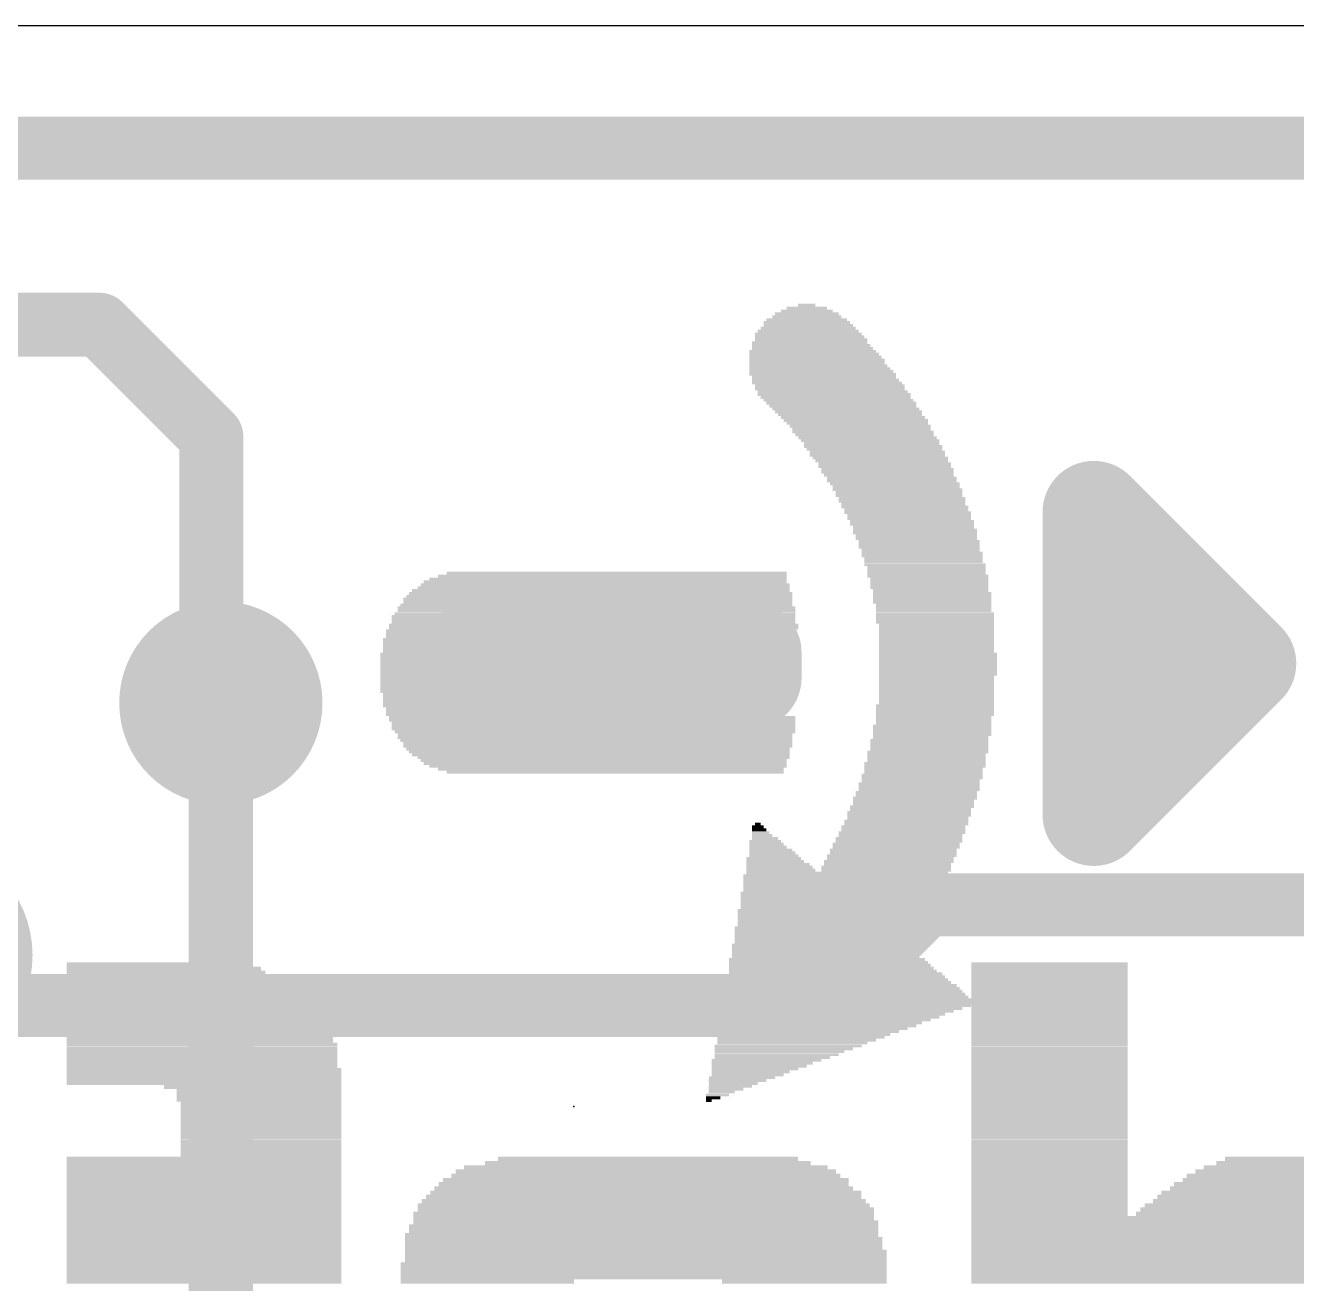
# Model space of a CAD drawing. Extents: x -19.1 to 19.1, y -11.7 to 11.4.
# Drawn here: x -2.24 to 2.8, y 6.44 to 11.43 of the extents above; entities that cross this region are included whole.
import ezdxf

# ---------------------------------------------------------------- set-up
doc = ezdxf.new("R2010")
doc.units = 0
for name, color, linetype in [('1', 12, 'CONTINUOUS'), ('16', 132, 'CONTINUOUS'), ('18', 110, 'CONTINUOUS'), ('20', 53, 'CONTINUOUS'), ('21', 40, 'CONTINUOUS'), ('22', 6, 'CONTINUOUS'), ('23', 53, 'CONTINUOUS')]:
    doc.layers.add(name, color=color, linetype=linetype)

# ---------------------------------------------------------------- blocks, each defined once
blk = doc.blocks.new('RECT')
blk.add_solid([(-0.5, -0.5), (0.5, -0.5), (-0.5, 0.5), (0.5, 0.5)])
blk = doc.blocks.new('ROUNDV')
at = {"const_width": 0.5}
blk.add_lwpolyline([(0, -0.25, 1), (0, 0.25, 1), (0, -0.25)], format="xyb", dxfattribs=at)

msp = doc.modelspace()

# ---------------------------------------------------------------- linework, layer by layer
at = {"layer": '1', "const_width": 0.254}
msp.add_lwpolyline([(-1.462, 8.743), (-1.462, 3.459)], dxfattribs=at)
at = {"layer": '1', "const_width": 0.127}
msp.add_lwpolyline([(-1.3985, 8.743, 1), (-1.5255, 8.743)], format="xyb", dxfattribs=at)
at = {"layer": '16'}
for points, const_width in [([(-13.462, 10.943), (13.538, 10.943)], 0.25), ([(-2.962, 10.243), (-1.943, 10.243)], 0.254), ([(-1.943, 10.243), (-1.5, 9.8)], 0.254), ([(-1.5, 9.8), (-1.5, 8.781)], 0.254), ([(-1.5, 8.781), (-1.462, 8.743)], 0.254), ([(1.338, 7.943), (0.938, 7.543)], 0.25), ([(11.638, 7.943), (1.338, 7.943)], 0.25), ([(0.938, 7.543), (-2.462, 7.543)], 0.25)]:
    msp.add_lwpolyline(points, dxfattribs=dict(at, const_width=const_width))
for points, const_width in [([(-1.8981, 10.2879, 1), (-1.9879, 10.1981)], 0.127), ([(-1.943, 10.1795, 1), (-1.943, 10.3065)], 0.127), ([(-1.4365, 9.8, 1), (-1.5635, 9.8)], 0.127), ([(-1.5449, 9.7551, 1), (-1.4551, 9.8449)], 0.127), ([(-1.4551, 8.8259, 1), (-1.5449, 8.7361)], 0.127), ([(-1.5635, 8.781, 1), (-1.4365, 8.781)], 0.127), ([(-1.5069, 8.6981, 1), (-1.4171, 8.7879)], 0.127), ([(1.338, 8.0055, 1), (1.338, 7.8805)], 0.125), ([(1.3822, 7.8988, 1), (1.2938, 7.9872)], 0.125), ([(0.938, 7.4805, 1), (0.938, 7.6055)], 0.125), ([(0.8938, 7.5872, 1), (0.9822, 7.4988)], 0.125)]:
    msp.add_lwpolyline(points, format="xyb", dxfattribs=dict(at, const_width=const_width))
at = {"layer": '20'}
msp.add_line((-16.51, 11.43), (16.51, 11.43), dxfattribs=at)
at = {"layer": '21', "const_width": 0.4064}
for points in [[(2.6, 8.9), (2, 9.5)], [(2, 9.5), (2, 8.3)], [(2.138, 9.043), (2.138, 8.743)], [(-0.462, 8.943), (0.638, 8.943)], [(0.638, 8.943), (0.638, 8.843)], [(2, 8.3), (2.6, 8.9)], [(0.638, 8.843), (-0.462, 8.843)]]:
    msp.add_lwpolyline(points, dxfattribs=at)
at = {"layer": '21', "const_width": 0.2032}
for points in [[(2.1016, 9.5, 1), (1.8984, 9.5)], [(2.0718, 9.5718, 1), (1.9282, 9.4282)], [(2.2396, 9.043, 1), (2.0364, 9.043)], [(-0.462, 9.0446, 1), (-0.462, 8.8414)], [(0.7396, 8.943, 1), (0.5364, 8.943)], [(0.638, 8.8414, 1), (0.638, 9.0446)], [(2.6718, 8.8282, 1), (2.5282, 8.9718)], [(-0.462, 8.9446, 1), (-0.462, 8.7414)], [(0.638, 8.7414, 1), (0.638, 8.9446)], [(2.5282, 8.8282, 1), (2.6718, 8.9718)], [(0.5364, 8.843, 1), (0.7396, 8.843)], [(2.0364, 8.743, 1), (2.2396, 8.743)], [(1.9282, 8.3718, 1), (2.0718, 8.2282)], [(1.8984, 8.3, 1), (2.1016, 8.3)]]:
    msp.add_lwpolyline(points, format="xyb", dxfattribs=at)
at = {"layer": '23'}
msp.add_point((-0.062, 7.143), dxfattribs=at)

# ---------------------------------------------------------------- block references
at = {"layer": '18'}
for p, xscale, yscale in [((-1.462, 8.743), 0.8064, 0.8064), ((-1.462, 8.743), 0.8064, 0.8064), ((-2.662, 7.743), 0.9064, 0.9064), ((-2.662, 7.743), 0.9064, 0.9064)]:
    msp.add_blockref('ROUNDV', p, dxfattribs=dict(at, xscale=xscale, yscale=yscale))
at = {"layer": '21', "yscale": 0.0114}
for p, xscale in [((0.8619, 10.2863), 0.2515), ((0.8619, 10.2977), 0.2057), ((0.8619, 10.3091), 0.16), ((0.8619, 10.3205), 0.0686), ((0.8676, 10.2291), 0.3772), ((0.8619, 10.252), 0.3429), ((0.8676, 10.2405), 0.3543), ((0.8619, 10.2634), 0.32), ((0.8619, 10.2748), 0.2743), ((0.8676, 10.2062), 0.4229), ((0.8734, 10.1948), 0.4343), ((0.8791, 10.1834), 0.4458), ((0.8676, 10.2177), 0.4001), ((0.8848, 10.1377), 0.5029), ((0.8734, 10.172), 0.4572), ((0.8791, 10.1605), 0.4686), ((0.8848, 10.1491), 0.4801), ((0.8905, 10.1262), 0.5143), ((0.8962, 10.1148), 0.5258), ((0.9019, 10.1034), 0.5372), ((0.9019, 10.0919), 0.5372), ((0.9076, 10.0805), 0.5486), ((0.9134, 10.0691), 0.5601), ((0.9248, 10.0462), 0.5829), ((0.9191, 10.0577), 0.5715), ((0.9305, 10.0348), 0.5715), ((0.9419, 10.0119), 0.5944), ((0.9362, 10.0234), 0.5829), ((0.9534, 10.0005), 0.5944), ((0.9534, 9.9891), 0.5944), ((0.9648, 9.9776), 0.5944), ((0.9705, 9.9662), 0.6058), ((0.9762, 9.9548), 0.5944), ((0.9877, 9.9434), 0.5944), ((0.9991, 9.9319), 0.5944), ((1.0048, 9.9205), 0.5829), ((1.0162, 9.9091), 0.5829), ((1.0277, 9.8976), 0.5829), ((1.0334, 9.8862), 0.5715), ((1.0448, 9.8748), 0.5715), ((1.0562, 9.8633), 0.5715), ((1.0619, 9.8519), 0.5601), ((1.0734, 9.8405), 0.5601), ((1.0791, 9.8291), 0.5486), ((1.0848, 9.8176), 0.5601), ((1.0905, 9.8062), 0.5486), ((1.102, 9.7948), 0.5486), ((1.1134, 9.7833), 0.5486), ((1.1191, 9.7719), 0.5372), ((1.1248, 9.7605), 0.5486), ((1.1305, 9.749), 0.5372), ((1.142, 9.7376), 0.5372), ((1.142, 9.7262), 0.5372), ((1.1534, 9.7148), 0.5372), ((1.1591, 9.7033), 0.5258), ((1.1705, 9.6919), 0.5258), ((1.1705, 9.6805), 0.5258), ((1.182, 9.669), 0.5258), ((1.182, 9.6576), 0.5258), ((1.1877, 9.6462), 0.5143), ((1.1991, 9.6347), 0.5143), ((1.1991, 9.6233), 0.5143), ((1.2105, 9.6119), 0.5143), ((1.2163, 9.6005), 0.5029), ((1.222, 9.589), 0.5143), ((1.2277, 9.5776), 0.5029), ((1.2277, 9.5662), 0.5029), ((1.2391, 9.5547), 0.5029), ((1.2391, 9.5433), 0.5029), ((1.2448, 9.5319), 0.4915), ((1.2505, 9.5204), 0.5029), ((1.2563, 9.509), 0.4915), ((1.262, 9.4976), 0.5029), ((1.2677, 9.4862), 0.4915), ((1.2677, 9.4747), 0.4915), ((1.2791, 9.4633), 0.4915), ((1.2791, 9.4519), 0.4915), ((1.2848, 9.4404), 0.4801), ((1.2906, 9.429), 0.4915), ((1.2906, 9.4176), 0.4915), ((1.2963, 9.4061), 0.4801), ((1.2963, 9.3947), 0.4801), ((1.3077, 9.3833), 0.4801), ((1.3077, 9.3719), 0.4801), ((1.3077, 9.3604), 0.4801), ((1.3191, 9.3376), 0.4801), ((1.3191, 9.3261), 0.4801), ((1.3134, 9.349), 0.4686), ((1.3248, 9.3147), 0.4686), ((1.3248, 9.3033), 0.4686), ((1.3306, 9.2918), 0.4801), ((1.3363, 9.2804), 0.4686), ((0.0618, 9.2233), 1.4402), ((0.0733, 9.2347), 1.4173), ((0.0904, 9.2461), 1.383), ((0.1075, 9.2576), 1.3487), ((1.342, 9.2461), 0.4801), ((1.3363, 9.269), 0.4686), ((1.3363, 9.2576), 0.4686), ((1.3477, 9.2347), 0.4686), ((1.3477, 9.2233), 0.4686), ((2.0564, 9.2576), 0.2629), ((2.0792, 9.2461), 0.3086), ((2.0907, 9.2347), 0.3315), ((2.1021, 9.2233), 0.3543), ((0.0447, 9.1775), 1.5202), ((0.0447, 9.189), 1.4973), ((0.0561, 9.2004), 1.4745), ((0.0618, 9.2118), 1.463), ((1.3477, 9.2118), 0.4686), ((1.3477, 9.2004), 0.4686), ((1.3534, 9.189), 0.4572), ((1.3591, 9.1775), 0.4686), ((2.1192, 9.2118), 0.3658), ((2.1249, 9.2004), 0.3772), ((2.1307, 9.189), 0.3886), ((2.1364, 9.1775), 0.4001), ((0.0275, 9.1204), 1.5773), ((0.0275, 9.1318), 1.5545), ((0.0333, 9.1547), 1.5431), ((0.0333, 9.1433), 1.5431), ((0.039, 9.1661), 1.5316), ((1.3591, 9.1661), 0.4686), ((1.3591, 9.1547), 0.4686), ((1.3591, 9.1433), 0.4686), ((1.3648, 9.1318), 0.4572), ((1.3648, 9.1204), 0.4572), ((2.1592, 9.1318), 0.4458), ((2.1421, 9.1661), 0.4115), ((2.1478, 9.1547), 0.4229), ((2.1535, 9.1433), 0.4343), ((2.1649, 9.1204), 0.4343), ((0.0161, 9.0861), 1.6002), ((0.0161, 9.0747), 1.6002), ((0.0218, 9.0975), 1.5888), ((0.0275, 9.109), 1.5773), ((1.3648, 9.109), 0.4572), ((1.3706, 9.0975), 0.4686), ((1.3706, 9.0861), 0.4686), ((1.3706, 9.0747), 0.4686), ((2.1707, 9.109), 0.4458), ((2.1707, 9.0975), 0.4458), ((2.1764, 9.0861), 0.4572), ((2.1821, 9.0747), 0.4686), ((-0.6697, 9.029), 0.2743), ((0.0161, 9.0518), 1.6231), ((0.0161, 9.0404), 1.6231), ((0.0161, 9.0632), 1.6002), ((1.3706, 9.0632), 0.4686), ((1.3763, 9.0518), 0.4572), ((1.3763, 9.0404), 0.4572), ((1.3763, 9.029), 0.4572), ((2.1821, 9.0632), 0.4686), ((2.1821, 9.0518), 0.4686), ((2.1878, 9.0404), 0.4801), ((2.2907, 9.029), 0.2743), ((-0.6926, 8.9947), 0.2515), ((-0.6926, 8.9832), 0.2515), ((-0.6983, 8.9718), 0.24), ((-0.6754, 9.0175), 0.2629), ((-0.6811, 9.0061), 0.2515), ((1.3763, 9.0175), 0.4572), ((1.3763, 9.0061), 0.4572), ((1.3763, 8.9947), 0.4572), ((1.3763, 8.9832), 0.4572), ((1.3763, 8.9718), 0.4572), ((2.3021, 9.0175), 0.2515), ((2.3135, 9.0061), 0.2515), ((2.3135, 8.9947), 0.2515), ((2.3193, 8.9832), 0.24), ((2.325, 8.9718), 0.2515), ((-0.7097, 8.9375), 0.24), ((-0.7097, 8.9261), 0.24), ((-0.6983, 8.9604), 0.24), ((-0.704, 8.9489), 0.2286), ((1.3763, 8.9604), 0.4572), ((1.3763, 8.9489), 0.4572), ((1.382, 8.9375), 0.4686), ((1.382, 8.9261), 0.4686), ((2.3307, 8.9604), 0.24), ((2.3307, 8.9489), 0.24), ((2.3364, 8.9375), 0.2286), ((2.3364, 8.9261), 0.2286), ((-0.7154, 8.9146), 0.2286), ((-0.7154, 8.9032), 0.2286), ((-0.7154, 8.8918), 0.2286), ((-0.7154, 8.8804), 0.2286), ((-0.7154, 8.8689), 0.2286), ((1.382, 8.9146), 0.4686), ((1.382, 8.9032), 0.4686), ((1.382, 8.8918), 0.4686), ((1.382, 8.8804), 0.4686), ((1.382, 8.8689), 0.4686), ((2.3364, 8.9146), 0.2286), ((2.3364, 8.9032), 0.2286), ((2.3421, 8.8918), 0.24), ((2.3421, 8.8804), 0.24), ((2.3421, 8.8689), 0.24), ((-0.7154, 8.8575), 0.2286), ((-0.7154, 8.8461), 0.2286), ((-0.7154, 8.8346), 0.2286), ((-0.7154, 8.8232), 0.2286), ((1.382, 8.8575), 0.4686), ((1.3763, 8.8461), 0.4572), ((1.3763, 8.8346), 0.4572), ((1.3763, 8.8232), 0.4572), ((2.3421, 8.8575), 0.24), ((2.3421, 8.8461), 0.24), ((2.3421, 8.8346), 0.24), ((2.3364, 8.8232), 0.2286), ((-0.7154, 8.8118), 0.2286), ((-0.7097, 8.8003), 0.24), ((-0.7097, 8.7889), 0.24), ((-0.704, 8.7775), 0.2286), ((1.3763, 8.8118), 0.4572), ((1.3763, 8.8003), 0.4572), ((1.3763, 8.7889), 0.4572), ((1.3763, 8.7775), 0.4572), ((2.3307, 8.7775), 0.24), ((2.3364, 8.8118), 0.2286), ((2.3364, 8.8003), 0.2286), ((2.3364, 8.7889), 0.2286), ((-0.6926, 8.7432), 0.2515), ((-0.6926, 8.7318), 0.2515), ((-0.6983, 8.7661), 0.24), ((-0.6983, 8.7546), 0.24), ((-0.6811, 8.7203), 0.2515), ((1.3706, 8.7318), 0.4686), ((1.3706, 8.7203), 0.4686), ((1.3763, 8.7661), 0.4572), ((1.3763, 8.7546), 0.4572), ((1.3763, 8.7432), 0.4572), ((2.3135, 8.7318), 0.2515), ((2.3135, 8.7203), 0.2515), ((2.3193, 8.7432), 0.24), ((2.3307, 8.7661), 0.24), ((2.3307, 8.7546), 0.24), ((-0.6754, 8.7089), 0.2629), ((-0.6697, 8.6975), 0.2743), ((0.0104, 8.686), 1.6116), ((0.0104, 8.6746), 1.6116), ((1.3648, 8.686), 0.4572), ((1.3648, 8.6746), 0.4572), ((1.3706, 8.7089), 0.4686), ((1.3706, 8.6975), 0.4686), ((2.1821, 8.686), 0.4915), ((2.1764, 8.6746), 0.4801), ((2.2907, 8.6975), 0.2743), ((2.3021, 8.7089), 0.2515), ((0.0161, 8.6632), 1.6002), ((0.0161, 8.6518), 1.6002), ((0.0161, 8.6403), 1.6002), ((0.0218, 8.6289), 1.5888), ((0.0218, 8.6175), 1.5659), ((1.3591, 8.6518), 0.4686), ((1.3591, 8.6403), 0.4686), ((1.3591, 8.6289), 0.4686), ((1.3591, 8.6175), 0.4686), ((1.3648, 8.6632), 0.4572), ((2.1649, 8.6403), 0.4801), ((2.1592, 8.6289), 0.4686), ((2.1592, 8.6175), 0.4686), ((2.1707, 8.6632), 0.4915), ((2.1707, 8.6518), 0.4915), ((0.0218, 8.606), 1.5659), ((0.0275, 8.5946), 1.5545), ((0.0333, 8.5832), 1.5431), ((0.0333, 8.5717), 1.5431), ((1.3477, 8.5946), 0.4686), ((1.3477, 8.5832), 0.4686), ((1.3477, 8.5717), 0.4686), ((1.3534, 8.606), 0.4572), ((2.1478, 8.5946), 0.4686), ((2.1421, 8.5832), 0.4572), ((2.1364, 8.5717), 0.4458), ((2.1535, 8.606), 0.4572), ((0.0333, 8.5603), 1.5202), ((0.039, 8.5489), 1.5088), ((0.0447, 8.5375), 1.4973), ((0.0561, 8.526), 1.4745), ((0.0561, 8.5146), 1.4516), ((1.342, 8.5489), 0.4801), ((1.3363, 8.5375), 0.4686), ((1.3363, 8.526), 0.4686), ((1.3363, 8.5146), 0.4686), ((1.3477, 8.5603), 0.4686), ((2.1135, 8.5375), 0.4229), ((2.1078, 8.526), 0.4115), ((2.1021, 8.5146), 0.4001), ((2.1249, 8.5489), 0.4229), ((2.1307, 8.5603), 0.4343), ((0.0618, 8.5032), 1.4402), ((0.0733, 8.4917), 1.4173), ((0.0847, 8.4803), 1.3716), ((0.1018, 8.4689), 1.3373), ((1.3306, 8.5032), 0.4801), ((1.3306, 8.4917), 0.4801), ((1.3248, 8.4803), 0.4686), ((1.3248, 8.4689), 0.4686), ((2.0735, 8.4917), 0.3658), ((2.0621, 8.4803), 0.3429), ((2.0392, 8.4689), 0.2972), ((2.0907, 8.5032), 0.3772), ((1.3077, 8.4232), 0.4801), ((1.3191, 8.4574), 0.4801), ((1.3191, 8.446), 0.4801), ((1.3134, 8.4346), 0.4686), ((1.2906, 8.366), 0.4915), ((1.2963, 8.3889), 0.4801), ((1.2963, 8.3774), 0.4801), ((1.3077, 8.4117), 0.4801), ((1.3077, 8.4003), 0.4801), ((1.2791, 8.3317), 0.4915), ((1.2734, 8.3203), 0.4801), ((1.2848, 8.3546), 0.4801), ((1.2848, 8.3431), 0.4801), ((0.6676, 8.2631), 0.0229), ((1.2563, 8.2746), 0.4915), ((1.2563, 8.2631), 0.4915), ((1.262, 8.286), 0.4801), ((1.2677, 8.3089), 0.4915), ((1.2677, 8.2974), 0.4915), ((0.6676, 8.2517), 0.0457), ((0.679, 8.2288), 0.0686), ((0.6733, 8.2403), 0.0571), ((0.6848, 8.2174), 0.08), ((1.2391, 8.2288), 0.5029), ((1.2334, 8.2174), 0.4915), ((1.2448, 8.2517), 0.4915), ((1.2448, 8.2403), 0.4915), ((0.7019, 8.1831), 0.1372), ((0.7076, 8.1717), 0.1486), ((0.6962, 8.1946), 0.1257), ((0.6962, 8.206), 0.1029), ((1.2163, 8.1831), 0.5029), ((1.2163, 8.1717), 0.5029), ((1.2277, 8.206), 0.5029), ((1.2277, 8.1946), 0.5029), ((0.7305, 8.126), 0.2172), ((0.7362, 8.1146), 0.2286), ((0.7191, 8.1603), 0.1715), ((0.7248, 8.1488), 0.1829), ((0.7305, 8.1374), 0.1943), ((1.1877, 8.1146), 0.5143), ((1.1991, 8.1374), 0.5143), ((1.1934, 8.126), 0.5029), ((1.2048, 8.1603), 0.5029), ((1.2048, 8.1488), 0.5029), ((0.7476, 8.1031), 0.2515), ((0.7533, 8.0917), 0.2629), ((1.0219, 8.0688), 0.8001), ((0.7591, 8.0803), 0.2743), ((1.1763, 8.0917), 0.5143), ((1.1763, 8.0803), 0.5143), ((1.182, 8.1031), 0.5029), ((1.0162, 8.0574), 0.8115), ((1.0105, 8.046), 0.8001), ((1.0105, 8.0345), 0.8001), ((1.0048, 8.0231), 0.7887), ((1.0048, 8.0117), 0.7887), ((0.9934, 7.9888), 0.7887), ((0.9877, 7.9774), 0.7772), ((0.9877, 7.966), 0.7772), ((0.9991, 8.0003), 0.7772), ((0.9705, 7.9202), 0.7658), ((0.9819, 7.9545), 0.7658), ((0.9819, 7.9431), 0.7658), ((0.9762, 7.9317), 0.7544), ((0.9648, 7.9088), 0.7544), ((0.9648, 7.8974), 0.7544), ((0.9591, 7.886), 0.7429), ((0.9591, 7.8745), 0.7429), ((0.9534, 7.8631), 0.7315), ((0.9419, 7.8517), 0.7315), ((0.9419, 7.8402), 0.7315), ((0.9362, 7.8288), 0.7201), ((0.9362, 7.8174), 0.7201), ((0.9248, 7.7602), 0.7201), ((0.9191, 7.7831), 0.7087), ((0.9191, 7.7717), 0.7087), ((0.9305, 7.8059), 0.7087), ((0.9248, 7.7945), 0.6972), ((0.9419, 7.7259), 0.7772), ((0.9476, 7.7145), 0.7887), ((0.9305, 7.7488), 0.7315), ((0.9362, 7.7374), 0.7429), ((0.9762, 7.6574), 0.8687), ((0.9648, 7.6802), 0.823), ((0.9762, 7.6688), 0.8458), ((0.9534, 7.7031), 0.8001), ((0.9591, 7.6916), 0.8115), ((0.9819, 7.6459), 0.8801), ((0.9991, 7.6231), 0.9144), ((1.0048, 7.6116), 0.9258), ((0.9877, 7.6345), 0.8915), ((1.0105, 7.5888), 0.9601), ((1.0162, 7.5773), 0.9716), ((1.0277, 7.5659), 0.9944), ((1.0105, 7.6002), 0.9373), ((0.9819, 7.5202), 0.9258), ((0.9648, 7.5088), 0.8915), ((1.0219, 7.5431), 0.983), ((1.0048, 7.5316), 0.9487), ((1.0334, 7.5545), 1.0058), ((0.9362, 7.4859), 0.8344), ((0.9076, 7.463), 0.7772), ((0.9534, 7.4973), 0.8687), ((0.9191, 7.4745), 0.8001), ((0.8219, 7.4059), 0.6287), ((0.8848, 7.4516), 0.7544), ((0.8676, 7.4402), 0.7201), ((0.8505, 7.4287), 0.6858), ((0.8391, 7.4173), 0.6629), ((0.7876, 7.383), 0.5829), ((0.7533, 7.3602), 0.5143), ((0.7705, 7.3716), 0.5486), ((0.8048, 7.3945), 0.5944), ((0.7019, 7.3259), 0.4343), ((0.6848, 7.3145), 0.4001), ((0.7419, 7.3487), 0.4915), ((0.7248, 7.3373), 0.4572), ((0.6048, 7.2573), 0.2629), ((0.6733, 7.303), 0.3772), ((0.639, 7.2802), 0.3086), ((0.6276, 7.2687), 0.2858), ((0.6562, 7.2916), 0.3429), ((0.5876, 7.2459), 0.2286), ((0.5705, 7.2344), 0.1943), ((0.559, 7.223), 0.1715), ((0.5419, 7.2116), 0.1372), ((0.4904, 7.1773), 0.0571), ((0.4733, 7.1659), 0.0229), ((0.5076, 7.1887), 0.0914), ((0.5247, 7.2002), 0.1029)]:
    msp.add_blockref('RECT', p, dxfattribs=dict(at, xscale=xscale))
at = {"layer": '22', "rotation": 180}
for p, xscale, yscale in [((-1.7549, 7.7064), 0.637, 0.0167), ((1.8243, 7.7064), 0.6203, 0.0167), ((-1.6795, 7.6729), 0.7879, 0.0167), ((-1.6879, 7.6896), 0.7711, 0.0168), ((-1.6543, 7.6561), 0.8382, 0.0168), ((1.8243, 7.6896), 0.6203, 0.0168), ((1.8243, 7.6729), 0.6203, 0.0167), ((1.8243, 7.6561), 0.6203, 0.0168), ((-1.6292, 7.6393), 0.8885, 0.0168), ((-1.6292, 7.6226), 0.8885, 0.0167), ((-1.6124, 7.6058), 0.922, 0.0168), ((1.8243, 7.6393), 0.6203, 0.0168), ((1.8243, 7.6226), 0.6203, 0.0167), ((1.8243, 7.6058), 0.6203, 0.0168), ((-1.604, 7.589), 0.9388, 0.0168), ((-1.5957, 7.5723), 0.9555, 0.0167), ((-1.5873, 7.5555), 0.9723, 0.0168), ((1.8243, 7.589), 0.6203, 0.0168), ((1.8243, 7.5723), 0.6203, 0.0167), ((1.8243, 7.5555), 0.6203, 0.0168), ((-1.5789, 7.5387), 0.9891, 0.0168), ((-1.5705, 7.522), 1.0058, 0.0167), ((-1.5621, 7.5052), 1.0226, 0.0168), ((1.8243, 7.5387), 0.6203, 0.0168), ((1.8243, 7.522), 0.6203, 0.0167), ((1.8243, 7.5052), 0.6203, 0.0168), ((-1.5621, 7.4884), 1.0226, 0.0168), ((-1.5537, 7.4717), 1.0394, 0.0167), ((-1.5537, 7.4549), 1.0394, 0.0168), ((1.8243, 7.4884), 0.6203, 0.0168), ((1.8243, 7.4717), 0.6203, 0.0167), ((1.8243, 7.4549), 0.6203, 0.0168), ((-1.5454, 7.4214), 1.0561, 0.0168), ((-1.5454, 7.4046), 1.0561, 0.0168), ((-1.5537, 7.4382), 1.0394, 0.0167), ((1.8243, 7.4382), 0.6203, 0.0167), ((1.8243, 7.4214), 0.6203, 0.0168), ((1.8243, 7.4046), 0.6203, 0.0168), ((-1.537, 7.3879), 1.0729, 0.0167), ((-1.537, 7.3711), 1.0729, 0.0168), ((-1.537, 7.3543), 1.0729, 0.0168), ((1.8243, 7.3879), 0.6203, 0.0167), ((1.8243, 7.3711), 0.6203, 0.0168), ((1.8243, 7.3543), 0.6203, 0.0168), ((-1.537, 7.3376), 1.0729, 0.0167), ((-1.537, 7.3208), 1.0729, 0.0168), ((-1.537, 7.304), 1.0729, 0.0168), ((1.8243, 7.3376), 0.6203, 0.0167), ((1.8243, 7.3208), 0.6203, 0.0168), ((1.8243, 7.304), 0.6203, 0.0168), ((-1.5286, 7.2873), 1.0897, 0.0167), ((-1.5286, 7.2705), 1.0897, 0.0168), ((-1.5286, 7.2538), 1.0897, 0.0167), ((1.8243, 7.2873), 0.6203, 0.0167), ((1.8243, 7.2705), 0.6203, 0.0168), ((1.8243, 7.2538), 0.6203, 0.0167), ((-1.5286, 7.237), 1.0897, 0.0168), ((-1.3357, 7.2202), 0.7041, 0.0168), ((-1.3106, 7.2035), 0.6538, 0.0167), ((1.8243, 7.237), 0.6203, 0.0168), ((1.8243, 7.2202), 0.6203, 0.0168), ((1.8243, 7.2035), 0.6203, 0.0167), ((-1.3106, 7.1867), 0.6538, 0.0168), ((-1.3106, 7.1699), 0.6538, 0.0168), ((-1.3023, 7.1532), 0.6371, 0.0167), ((1.8243, 7.1867), 0.6203, 0.0168), ((1.8243, 7.1699), 0.6203, 0.0168), ((1.8243, 7.1532), 0.6203, 0.0167), ((-1.3023, 7.1364), 0.6371, 0.0168), ((-1.3023, 7.1196), 0.6371, 0.0168), ((-1.3023, 7.1029), 0.6371, 0.0167), ((1.8243, 7.1364), 0.6203, 0.0168), ((1.8243, 7.1196), 0.6203, 0.0168), ((1.8243, 7.1029), 0.6203, 0.0167), ((-1.3023, 7.0861), 0.6371, 0.0168), ((-1.3023, 7.0693), 0.6371, 0.0168), ((-1.3023, 7.0526), 0.6371, 0.0167), ((1.8243, 7.0861), 0.6203, 0.0168), ((1.8243, 7.0693), 0.6203, 0.0168), ((1.8243, 7.0526), 0.6203, 0.0167), ((-1.3023, 7.0358), 0.6371, 0.0168), ((-1.3023, 7.0191), 0.6371, 0.0167), ((-1.3023, 7.0023), 0.6371, 0.0168), ((1.8243, 7.0358), 0.6203, 0.0168), ((1.8243, 7.0191), 0.6203, 0.0167), ((1.8243, 7.0023), 0.6203, 0.0168), ((-1.3023, 6.9855), 0.6371, 0.0168), ((-1.3023, 6.9688), 0.6371, 0.0167), ((-1.3023, 6.952), 0.6371, 0.0168), ((1.8243, 6.9855), 0.6203, 0.0168), ((1.8243, 6.9688), 0.6203, 0.0167), ((1.8243, 6.952), 0.6203, 0.0168), ((-1.5286, 6.9352), 1.0897, 0.0168), ((-1.5286, 6.9184), 1.0897, 0.0167), ((-1.5286, 6.9017), 1.0897, 0.0168), ((0.2233, 6.9017), 1.4417, 0.0168), ((0.2317, 6.9184), 1.2909, 0.0167), ((0.2317, 6.9352), 1.1903, 0.0168), ((1.8243, 6.9352), 0.6203, 0.0168), ((1.8243, 6.9184), 0.6203, 0.0167), ((1.8243, 6.9017), 0.6203, 0.0168), ((2.8468, 6.9017), 0.8214, 0.0168), ((2.8384, 6.9184), 0.7041, 0.0167), ((2.8384, 6.9352), 0.6371, 0.0168), ((-1.5286, 6.8849), 1.0897, 0.0168), ((-1.5286, 6.8681), 1.0897, 0.0167), ((-1.5286, 6.8514), 1.0897, 0.0168), ((0.2233, 6.8514), 1.6093, 0.0168), ((0.2233, 6.8681), 1.5423, 0.0167), ((0.2233, 6.8849), 1.5087, 0.0168), ((1.8243, 6.8849), 0.6203, 0.0168), ((1.8243, 6.8681), 0.6203, 0.0167), ((1.8243, 6.8514), 0.6203, 0.0168), ((2.8469, 6.8514), 0.9891, 0.0168), ((2.8384, 6.8681), 0.9387, 0.0167), ((2.8469, 6.8849), 0.8885, 0.0168), ((-1.5286, 6.8346), 1.0897, 0.0167), ((-1.5286, 6.8179), 1.0897, 0.0168), ((-1.5286, 6.8011), 1.0897, 0.0168), ((0.2233, 6.8011), 1.7099, 0.0168), ((0.2149, 6.8179), 1.6596, 0.0168), ((0.2149, 6.8346), 1.6261, 0.0167), ((1.8243, 6.8346), 0.6203, 0.0167), ((1.8243, 6.8179), 0.6203, 0.0168), ((1.8243, 6.8011), 0.6203, 0.0168), ((2.8384, 6.8011), 1.1399, 0.0168), ((2.8384, 6.8179), 1.0729, 0.0168), ((2.8384, 6.8346), 1.0393, 0.0167), ((-1.5286, 6.7844), 1.0897, 0.0167), ((-1.5286, 6.7676), 1.0897, 0.0168), ((-1.5286, 6.7508), 1.0897, 0.0168), ((0.2149, 6.7508), 1.7938, 0.0168), ((0.2149, 6.7676), 1.7602, 0.0168), ((0.2149, 6.7844), 1.7267, 0.0167), ((1.8243, 6.7844), 0.6203, 0.0167), ((1.8243, 6.7676), 0.6203, 0.0168), ((1.8243, 6.7508), 0.6203, 0.0168), ((2.8217, 6.7508), 1.2406, 0.0168), ((2.83, 6.7676), 1.1903, 0.0168), ((2.83, 6.7844), 1.1567, 0.0167), ((-1.5286, 6.7341), 1.0897, 0.0167), ((-1.5286, 6.7173), 1.0897, 0.0168), ((-1.5286, 6.7005), 1.0897, 0.0168), ((0.2149, 6.7173), 1.8273, 0.0168), ((0.2149, 6.7005), 1.8273, 0.0168), ((0.2233, 6.7341), 1.8105, 0.0167), ((2.4948, 6.7005), 1.9614, 0.0168), ((1.8243, 6.7341), 0.6203, 0.0167), ((1.8243, 6.7173), 0.6203, 0.0168), ((2.8133, 6.7173), 1.2908, 0.0168), ((2.8134, 6.7341), 1.2573, 0.0167), ((-1.5286, 6.6838), 1.0897, 0.0167), ((-1.5286, 6.667), 1.0897, 0.0168), ((-1.5286, 6.6502), 1.0897, 0.0168), ((0.2149, 6.667), 1.8608, 0.0168), ((0.2149, 6.6502), 1.8608, 0.0168), ((0.2233, 6.6838), 1.8441, 0.0167), ((2.5032, 6.6838), 1.9781, 0.0167), ((2.5032, 6.667), 1.9781, 0.0168), ((2.5116, 6.6502), 1.9949, 0.0168), ((-1.5286, 6.6335), 1.0897, 0.0167), ((-1.5286, 6.6167), 1.0897, 0.0168), ((-1.5286, 6.6), 1.0897, 0.0167), ((0.2065, 6.6335), 1.8776, 0.0167), ((0.2149, 6.6167), 1.8943, 0.0168), ((0.2149, 6.6), 1.8943, 0.0167), ((2.5116, 6.6335), 1.9949, 0.0167), ((2.5116, 6.6167), 1.9949, 0.0168), ((2.5116, 6.6), 1.9949, 0.0167), ((-1.5286, 6.5832), 1.0897, 0.0168), ((-1.5286, 6.5664), 1.0897, 0.0168), ((-1.5286, 6.5497), 1.0897, 0.0167), ((0.2149, 6.5832), 1.8943, 0.0168), ((0.2233, 6.5664), 1.9111, 0.0168), ((0.2233, 6.5497), 1.9111, 0.0167), ((2.5283, 6.5497), 2.0284, 0.0167), ((2.52, 6.5832), 2.0117, 0.0168), ((2.52, 6.5664), 2.0117, 0.0168), ((-1.5286, 6.5329), 1.0897, 0.0168), ((-1.5286, 6.5161), 1.0897, 0.0168), ((-1.5286, 6.4994), 1.0897, 0.0167), ((0.2149, 6.5161), 1.9278, 0.0168), ((0.2149, 6.4994), 1.9278, 0.0167), ((0.2233, 6.5329), 1.9111, 0.0168), ((2.5283, 6.5329), 2.0284, 0.0168), ((2.5283, 6.5161), 2.0284, 0.0168), ((2.5283, 6.4994), 2.0284, 0.0167), ((-1.5286, 6.4826), 1.0897, 0.0168), ((-1.5286, 6.4658), 1.0897, 0.0168), ((-1.5286, 6.4491), 1.0897, 0.0167), ((0.2149, 6.4826), 1.9278, 0.0168), ((0.2149, 6.4658), 1.9278, 0.0168), ((-0.4054, 6.4491), 0.6873, 0.0167), ((0.8519, 6.4491), 0.6538, 0.0167), ((2.5283, 6.4826), 2.0284, 0.0168), ((2.5367, 6.4658), 2.0452, 0.0168), ((2.5367, 6.4491), 2.0452, 0.0167)]:
    msp.add_blockref('RECT', p, dxfattribs=dict(at, xscale=xscale, yscale=yscale))

doc.saveas('drawing.dxf')
